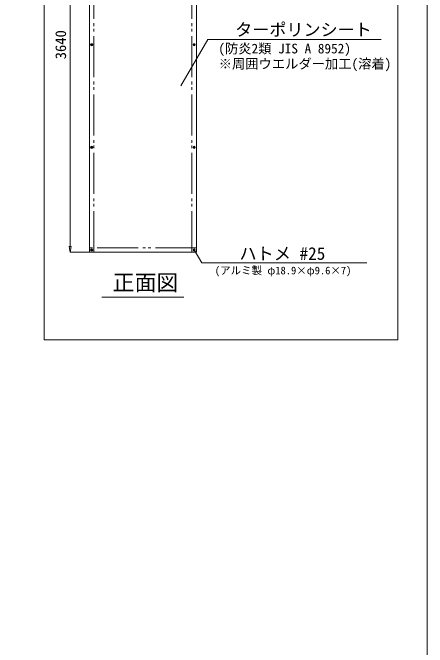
# Model space of a CAD drawing. Units: millimetres, scale not verified. Extents: x -9305 to 9305, y -6415 to 6415.
# Drawn here: x 5668 to 9305, y -3503 to 2062 of the extents above; entities that cross this region are included whole.
import ezdxf
from ezdxf.enums import TextEntityAlignment as Align

# ---------------------------------------------------------------- set-up
doc = ezdxf.new("R2010")
doc.units = ezdxf.units.MM
doc.header["$LTSCALE"] = 40
doc.linetypes.add('DOUBLE_CHAIN2', pattern=[12.8, 9, -1, 0.6, -0.6, 0.6, -1])
for name, color, linetype, lineweight in [('0-0_0', 7, 'Continuous', 9), ('0-7_TEXT', 7, 'Continuous', 9), ('0-9_図面枠', 7, 'Continuous', 9), ('0-A_寸法', 134, 'Continuous', 9)]:
    doc.layers.add(name, color=color, linetype=linetype, lineweight=lineweight)
doc.styles.add('ＭＳ ゴシック', font='')
doc.styles.get('ＭＳ ゴシック').set_extended_font_data('MS Gothic')

msp = doc.modelspace()

# ---------------------------------------------------------------- linework, layer by layer
at = {"layer": '0-0_0'}
for p, q in [((6340.32, -38.72), (6340.32, 3601.28)), ((7280.32, -38.72), (7280.32, 3601.28)), ((7280.32, -38.72), (6340.32, -38.72))]:
    msp.add_line(p, q, dxfattribs=at)
at = {"layer": '0-0_0', "linetype": 'DOUBLE_CHAIN2'}
for p, q in [((6380.32, -38.72), (6380.32, 3601.28)), ((7240.32, -38.72), (7240.32, 3601.28)), ((7280.32, 1.28), (6340.32, 1.28))]:
    msp.add_line(p, q, dxfattribs=at)
at = {"layer": '0-0_0'}
msp.add_lwpolyline([(5942.88, 4346.1), (9044.87, 4346.1), (9044.87, -805.49), (5942.88, -805.49)], close=True, dxfattribs=at)
for points in [[(7143.91, 1420.62), (7378.88, 1825.82), (8899.18, 1825.82)], [(7260.32, -18.72), (7326.52, -130.4), (8774.01, -130.4)]]:
    msp.add_lwpolyline(points, dxfattribs=at)
for centre, radius in [((6360.32, 1781.28), 9), ((6360.32, 1781.28), 4.5), ((7260.32, 1781.28), 9), ((7260.32, 1781.28), 4.5), ((6360.32, 881.28), 9), ((6360.32, 881.28), 4.5), ((7260.32, 881.28), 9), ((7260.32, 881.28), 4.5), ((6360.32, -18.72), 9), ((6360.32, -18.72), 4.5), ((7260.32, -18.72), 9), ((7260.32, -18.72), 4.5)]:
    msp.add_circle(centre, radius, dxfattribs=at)
at = {"layer": '0-7_TEXT'}
msp.add_line((6449.89, -434.12), (7169.1, -434.12), dxfattribs=at)
at = {"layer": '0-9_図面枠'}
msp.add_lwpolyline([(-9304.61, -6414.98), (9304.61, -6414.98), (9304.61, 6414.98), (-9304.61, 6414.98)], dxfattribs=at)
at = {"layer": '0-A_寸法', "color": 7}
for p, q in [((6172.43, 3551.28), (6172.43, 11.28)), ((6338.32, -38.72), (6171.43, -38.72))]:
    msp.add_line(p, q, dxfattribs=at)
at = {"layer": '0-A_寸法'}
for p, q in [((6164.1, 11.28), (6172.43, -38.72)), ((6164.1, 11.28), (6180.76, 11.28)), ((6172.43, -38.72), (6180.76, 11.28))]:
    msp.add_line(p, q, dxfattribs=at)

# ---------------------------------------------------------------- texts
at = {"layer": '0-7_TEXT', "style": 'ＭＳ ゴシック'}
for s, height, p in [('ターポリンシート', 109.8, (7619.49, 1825.59)), ('(防炎2類 JIS A 8952)', 85.4, (7471.88, 1679.3)), ('※周囲ウエルダー加工(溶着)', 85.4, (7474.7, 1545.7)), ('ハトメ #25', 110.6, (7656.32, -138.57)), ('(アルミ製 φ18.9×φ9.6×7)', 67.57, (7440.55, -252.91)), ('正面図', 140.8, (6544.71, -416.88))]:
    msp.add_text(s, height=height, dxfattribs=at).set_placement(p, align=Align.BOTTOM_LEFT)
at = {"layer": '0-A_寸法', "color": 7, "style": 'ＭＳ ゴシック'}
msp.add_text('3640', height=93.84, rotation=90, dxfattribs=at).set_placement((6163.88, 1653.28), align=Align.BOTTOM_LEFT)

doc.saveas('drawing.dxf')
